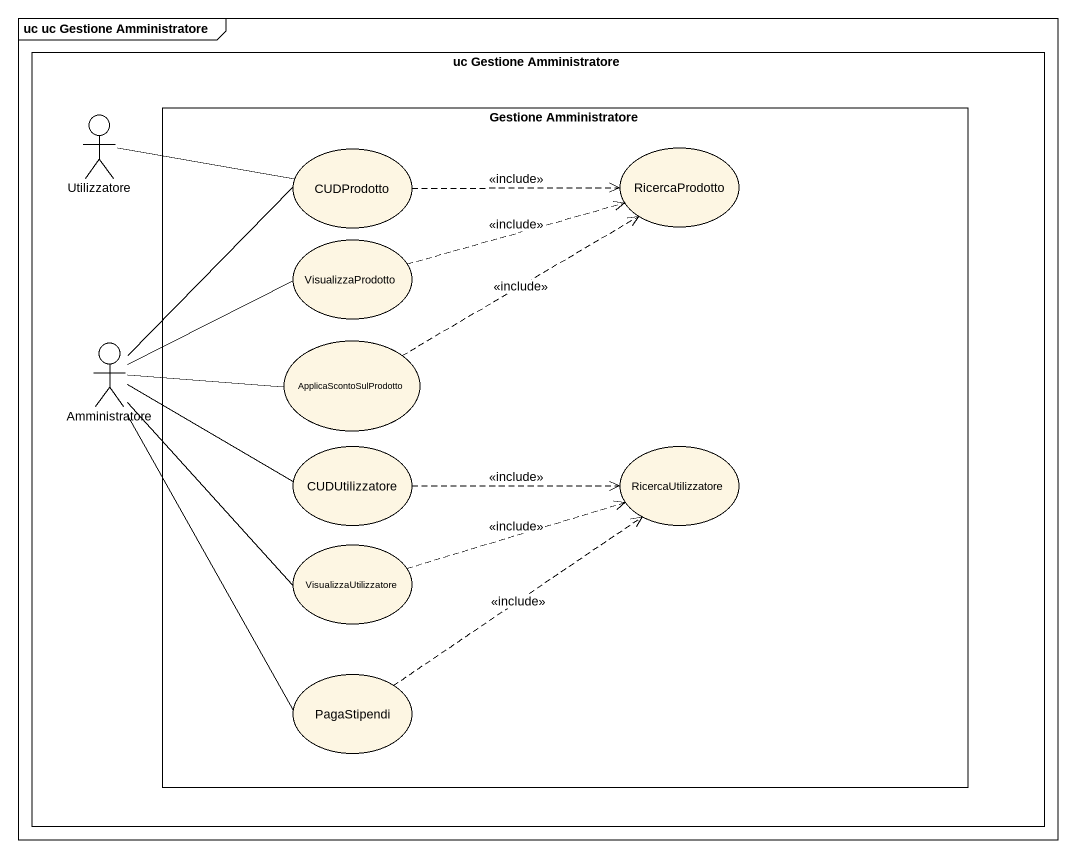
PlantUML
@startuml
mainframe uc uc Gestione Amministratore
rectangle "uc Gestione Amministratore" as uc_Gestione_Amministratore {
  actor Utilizzatore
  rectangle "Gestione Amministratore" as Gestione_Amministratore {
    usecase CUDProdotto
    usecase RicercaProdotto
    usecase VisualizzaProdotto
    usecase ApplicaScontoSulProdotto
    usecase CUDUtilizzatore
    usecase RicercaUtilizzatore
    usecase VisualizzaUtilizzatore
    usecase PagaStipendi
  }
  actor Amministratore
}
Utilizzatore -right- CUDProdotto
CUDProdotto .right.> RicercaProdotto : <<include>>
CUDProdotto -- Amministratore
VisualizzaProdotto .right.> RicercaProdotto : <<include>>
VisualizzaProdotto -left- Amministratore
ApplicaScontoSulProdotto .up.> RicercaProdotto : <<include>>
ApplicaScontoSulProdotto -left- Amministratore
CUDUtilizzatore -left- Amministratore
CUDUtilizzatore .right.> RicercaUtilizzatore : <<include>>
VisualizzaUtilizzatore -up- Amministratore
VisualizzaUtilizzatore .right.> RicercaUtilizzatore : <<include>>
PagaStipendi -up- Amministratore
PagaStipendi .up.> RicercaUtilizzatore : <<include>>
@enduml
